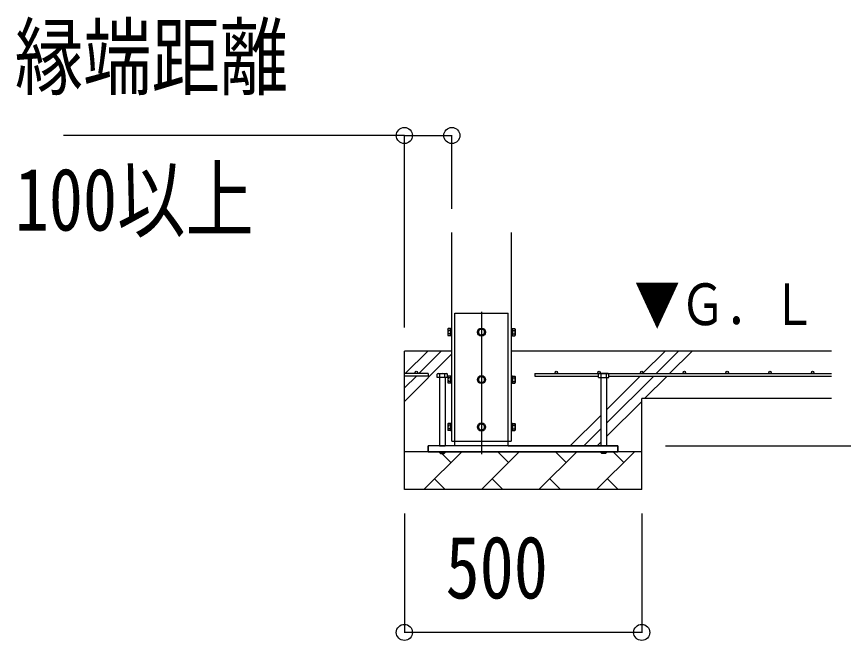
# Model space of a CAD drawing. Units: millimetres, scale not verified. Extents: x -16820 to 16820, y -11880 to 11880.
# Drawn here: x -3550 to -1808, y -7676 to -6361 of the extents above; entities that cross this region are included whole.
import ezdxf
from ezdxf.enums import TextEntityAlignment as Align

# ---------------------------------------------------------------- set-up
doc = ezdxf.new("R2010")
doc.units = ezdxf.units.MM
doc.header["$LTSCALE"] = 50
for name, color, linetype in [('0-4_YKK_12', 2, 'Continuous'), ('0-5_YKK_13', 4, 'Continuous'), ('0-6_YKK_A1', 4, 'Continuous'), ('0-7_YKK_D', 6, 'Continuous')]:
    doc.layers.add(name, color=color, linetype=linetype)
doc.styles.add('ＭＳ ゴシック', font='')
doc.styles.get('ＭＳ ゴシック').set_extended_font_data('MS Gothic')

msp = doc.modelspace()

# ---------------------------------------------------------------- linework, layer by layer
at = {"layer": '0-4_YKK_12'}
msp.add_line((-2570.52, -6983.5), (-2570.52, -7283.5), dxfattribs=at)
at = {"layer": '0-5_YKK_13'}
for p, q in [((-2626.52, -7256), (-2626.52, -6986)), ((-2626.52, -6986), (-2514.52, -6986)), ((-2514.52, -7256), (-2514.52, -6986)), ((-2641.22, -7019.51), (-2640.64, -7018.51)), ((-2641.22, -7019.51), (-2641.22, -7032.5)), ((-2635.72, -7018.51), (-2640.64, -7018.51)), ((-2635.72, -7018.51), (-2635.72, -7033.51)), ((-2634.12, -7018.96), (-2635.72, -7018.96)), ((-2635.72, -7025.5), (-2635.72, -7018.96)), ((-2634.12, -7025.5), (-2634.12, -7018.96)), ((-2506.92, -7018.95), (-2505.32, -7018.95)), ((-2506.92, -7025.5), (-2506.92, -7018.95)), ((-2505.32, -7018.49), (-2500.4, -7018.49)), ((-2505.32, -7018.49), (-2505.32, -7033.51)), ((-2505.32, -7025.5), (-2505.32, -7018.95)), ((-2499.82, -7019.5), (-2500.4, -7018.49)), ((-2499.82, -7019.5), (-2499.82, -7032.5)), ((-2641.22, -7032.5), (-2640.64, -7033.51)), ((-2635.72, -7022.25), (-2640.64, -7022.25)), ((-2635.72, -7029.75), (-2640.64, -7029.75)), ((-2635.72, -7033.51), (-2640.64, -7033.51)), ((-2635.72, -7025.5), (-2634.12, -7025.5)), ((-2635.72, -7026.5), (-2634.12, -7026.5)), ((-2635.72, -7033.05), (-2635.72, -7026.5)), ((-2635.72, -7033.05), (-2634.12, -7033.05)), ((-2634.12, -7033.05), (-2634.12, -7026.5)), ((-2505.32, -7025.5), (-2506.92, -7025.5)), ((-2505.32, -7026.5), (-2506.92, -7026.5)), ((-2506.92, -7033.05), (-2506.92, -7026.5)), ((-2505.32, -7033.05), (-2506.92, -7033.05)), ((-2505.32, -7022.25), (-2500.4, -7022.25)), ((-2505.32, -7033.05), (-2505.32, -7026.5)), ((-2505.32, -7029.75), (-2500.4, -7029.75)), ((-2505.32, -7033.51), (-2500.4, -7033.51)), ((-2499.82, -7032.5), (-2500.4, -7033.51)), ((-2662.52, -7113.5), (-2663.99, -7114.35)), ((-2662.52, -7113.5), (-2643.52, -7113.5)), ((-2659.02, -7121.5), (-2659.02, -7266)), ((-2658.5, -7121.5), (-2658.5, -7114.35)), ((-2647.53, -7121.5), (-2647.53, -7114.35)), ((-2647.02, -7121.5), (-2647.02, -7266)), ((-2643.52, -7113.5), (-2642.05, -7114.35)), ((-2642.05, -7121.5), (-2642.05, -7114.35)), ((-2641.22, -7119.51), (-2640.64, -7118.51)), ((-2641.22, -7119.51), (-2641.22, -7132.5)), ((-2635.72, -7118.51), (-2640.64, -7118.51)), ((-2635.72, -7122.25), (-2640.64, -7122.25)), ((-2635.72, -7118.51), (-2635.72, -7133.51)), ((-2634.12, -7118.96), (-2635.72, -7118.96)), ((-2635.72, -7125.5), (-2635.72, -7118.96)), ((-2634.12, -7125.5), (-2634.12, -7118.96)), ((-2506.92, -7118.95), (-2505.32, -7118.95)), ((-2506.92, -7125.5), (-2506.92, -7118.95)), ((-2505.32, -7118.49), (-2500.4, -7118.49)), ((-2505.32, -7118.49), (-2505.32, -7133.51)), ((-2505.32, -7125.5), (-2505.32, -7118.95)), ((-2505.32, -7122.25), (-2500.4, -7122.25)), ((-2499.82, -7119.5), (-2500.4, -7118.49)), ((-2499.82, -7119.5), (-2499.82, -7132.5)), ((-2322.52, -7113.5), (-2323.99, -7114.35)), ((-2323.99, -7121.5), (-2323.99, -7114.35)), ((-2303.52, -7113.5), (-2322.52, -7113.5)), ((-2319.02, -7121.5), (-2319.02, -7266)), ((-2318.5, -7121.5), (-2318.5, -7114.35)), ((-2307.53, -7121.5), (-2307.53, -7114.35)), ((-2307.02, -7121.5), (-2307.02, -7266)), ((-2303.52, -7113.5), (-2302.05, -7114.35)), ((-2641.22, -7132.5), (-2640.64, -7133.51)), ((-2635.72, -7129.75), (-2640.64, -7129.75)), ((-2635.72, -7133.51), (-2640.64, -7133.51)), ((-2635.72, -7125.5), (-2634.12, -7125.5)), ((-2635.72, -7126.5), (-2634.12, -7126.5)), ((-2635.72, -7133.05), (-2635.72, -7126.5)), ((-2635.72, -7133.05), (-2634.12, -7133.05)), ((-2634.12, -7133.05), (-2634.12, -7126.5)), ((-2505.32, -7125.5), (-2506.92, -7125.5)), ((-2505.32, -7126.5), (-2506.92, -7126.5)), ((-2506.92, -7133.05), (-2506.92, -7126.5)), ((-2505.32, -7133.05), (-2506.92, -7133.05)), ((-2505.32, -7133.05), (-2505.32, -7126.5)), ((-2505.32, -7129.75), (-2500.4, -7129.75)), ((-2505.32, -7133.51), (-2500.4, -7133.51)), ((-2499.82, -7132.5), (-2500.4, -7133.51)), ((-2641.22, -7219.51), (-2640.64, -7218.51)), ((-2641.22, -7219.51), (-2641.22, -7232.5)), ((-2635.72, -7218.51), (-2640.64, -7218.51)), ((-2635.72, -7222.25), (-2640.64, -7222.25)), ((-2635.72, -7218.51), (-2635.72, -7233.51)), ((-2634.12, -7218.96), (-2635.72, -7218.96)), ((-2635.72, -7225.5), (-2635.72, -7218.96)), ((-2635.72, -7225.5), (-2634.12, -7225.5)), ((-2635.72, -7226.5), (-2634.12, -7226.5)), ((-2635.72, -7233.05), (-2635.72, -7226.5)), ((-2634.12, -7225.5), (-2634.12, -7218.96)), ((-2634.12, -7233.05), (-2634.12, -7226.5)), ((-2506.92, -7218.95), (-2505.32, -7218.95)), ((-2506.92, -7225.5), (-2506.92, -7218.95)), ((-2505.32, -7225.5), (-2506.92, -7225.5)), ((-2505.32, -7226.5), (-2506.92, -7226.5)), ((-2506.92, -7233.05), (-2506.92, -7226.5)), ((-2505.32, -7218.49), (-2500.4, -7218.49)), ((-2505.32, -7218.49), (-2505.32, -7233.51)), ((-2505.32, -7225.5), (-2505.32, -7218.95)), ((-2505.32, -7222.25), (-2500.4, -7222.25)), ((-2505.32, -7233.05), (-2505.32, -7226.5)), ((-2499.82, -7219.5), (-2500.4, -7218.49)), ((-2499.82, -7219.5), (-2499.82, -7232.5)), ((-2641.22, -7232.5), (-2640.64, -7233.51)), ((-2635.72, -7229.75), (-2640.64, -7229.75)), ((-2635.72, -7233.51), (-2640.64, -7233.51)), ((-2635.72, -7233.05), (-2634.12, -7233.05)), ((-2505.32, -7233.05), (-2506.92, -7233.05)), ((-2505.32, -7229.75), (-2500.4, -7229.75)), ((-2505.32, -7233.51), (-2500.4, -7233.51)), ((-2499.82, -7232.5), (-2500.4, -7233.51)), ((-2626.52, -7266), (-2626.52, -7256)), ((-2514.52, -7266), (-2514.52, -7256)), ((-2283.02, -7266), (-2683.02, -7266)), ((-2683.02, -7278), (-2683.02, -7266)), ((-2683.02, -7278), (-2283.02, -7278)), ((-2659.02, -7266), (-2647.02, -7266)), ((-2659.02, -7279.5), (-2647.02, -7279.5)), ((-2307.02, -7266), (-2319.02, -7266)), ((-2307.02, -7279.5), (-2319.02, -7279.5)), ((-2283.02, -7278), (-2283.02, -7266))]:
    msp.add_line(p, q, dxfattribs=at)
for points in [[(-2633.02, -7017.5), (-2634.12, -7017.5), (-2634.12, -7034.5), (-2633.02, -7034.5)], [(-2508.02, -7017.5), (-2506.92, -7017.5), (-2506.92, -7034.5), (-2508.02, -7034.5)], [(-2642.05, -7121.5), (-2663.99, -7121.5), (-2663.99, -7114.35)], [(-2633.02, -7117.5), (-2634.12, -7117.5), (-2634.12, -7134.5), (-2633.02, -7134.5)], [(-2508.02, -7117.5), (-2506.92, -7117.5), (-2506.92, -7134.5), (-2508.02, -7134.5)], [(-2323.99, -7121.5), (-2302.05, -7121.5), (-2302.05, -7114.35)], [(-2633.02, -7217.5), (-2634.12, -7217.5), (-2634.12, -7234.5), (-2633.02, -7234.5)], [(-2508.02, -7217.5), (-2506.92, -7217.5), (-2506.92, -7234.5), (-2508.02, -7234.5)], [(-2659.02, -7278), (-2659.02, -7279.5), (-2657.02, -7281.5), (-2649.02, -7281.5)], [(-2647.02, -7278), (-2647.02, -7279.5), (-2649.02, -7281.5)], [(-2319.02, -7278), (-2319.02, -7279.5), (-2317.02, -7281.5)], [(-2307.02, -7278), (-2307.02, -7279.5), (-2309.02, -7281.5), (-2317.02, -7281.5)]]:
    msp.add_lwpolyline(points, dxfattribs=at)
for points in [[(-2570.52, -7018.49), (-2577.02, -7022.25), (-2577.02, -7029.75), (-2570.52, -7033.51), (-2564.02, -7029.75), (-2564.02, -7022.25)], [(-2570.52, -7118.49), (-2577.02, -7122.25), (-2577.02, -7129.75), (-2570.52, -7133.51), (-2564.02, -7129.75), (-2564.02, -7122.25)], [(-2570.52, -7218.49), (-2577.02, -7222.25), (-2577.02, -7229.75), (-2570.52, -7233.51), (-2564.02, -7229.75), (-2564.02, -7222.25)]]:
    msp.add_lwpolyline(points, close=True, dxfattribs=at)
for centre, radius in [((-2570.52, -7026), 8.5), ((-2570.52, -7026), 6.5), ((-2570.52, -7126), 8.5), ((-2570.52, -7126), 6.5), ((-2570.52, -7226), 8.5), ((-2570.52, -7226), 6.5)]:
    msp.add_circle(centre, radius, dxfattribs=at)
for centre, radius, start, end in [((-2637.91, -7020.38), 3.31, 145.51973, 214.48027), ((-2570.52, -7026), 7.05, 97.21814, 142.78186), ((-2570.52, -7026), 7.05, 37.21814, 82.78186), ((-2503.14, -7020.37), 3.32, 325.61575, 34.38425), ((-2628.8, -7026), 12.42, 162.41205, 197.58795), ((-2637.9, -7031.63), 3.32, 145.61575, 214.38425), ((-2570.52, -7026), 7.05, 157.21814, 202.78186), ((-2570.52, -7026), 7.05, 217.21814, 262.78186), ((-2570.52, -7026), 7.05, 277.21814, 322.78186), ((-2570.52, -7026), 7.05, 337.21814, 22.78186), ((-2512.24, -7026), 12.42, 342.41205, 17.58795), ((-2503.14, -7031.63), 3.32, 325.61575, 34.38425), ((-2661.25, -7118.36), 4.86, 55.61575, 124.38425), ((-2653.02, -7131.65), 18.15, 72.41205, 107.58795), ((-2644.79, -7118.36), 4.86, 55.61575, 124.38425), ((-2628.8, -7126), 12.42, 162.41205, 197.58795), ((-2637.91, -7120.38), 3.31, 145.51973, 214.48027), ((-2570.52, -7126), 7.05, 157.21814, 202.78186), ((-2570.52, -7126), 7.05, 97.21814, 142.78186), ((-2570.52, -7126), 7.05, 37.21814, 82.78186), ((-2570.52, -7126), 7.05, 337.21814, 22.78186), ((-2503.14, -7120.37), 3.32, 325.61575, 34.38425), ((-2512.24, -7126), 12.42, 342.41205, 17.58795), ((-2321.25, -7118.36), 4.86, 55.61575, 124.38425), ((-2313.02, -7131.65), 18.15, 72.41205, 107.58795), ((-2304.79, -7118.36), 4.86, 55.61575, 124.38425), ((-2637.9, -7131.63), 3.32, 145.61575, 214.38425), ((-2570.52, -7126), 7.05, 217.21814, 262.78186), ((-2570.52, -7126), 7.05, 277.21814, 322.78186), ((-2503.14, -7131.63), 3.32, 325.61575, 34.38425), ((-2628.8, -7226), 12.42, 162.41205, 197.58795), ((-2637.91, -7220.38), 3.31, 145.51973, 214.48027), ((-2570.52, -7226), 7.05, 157.21814, 202.78186), ((-2570.52, -7226), 7.05, 97.21814, 142.78186), ((-2570.52, -7226), 7.05, 37.21814, 82.78186), ((-2570.52, -7226), 7.05, 337.21814, 22.78186), ((-2503.14, -7220.37), 3.32, 325.61575, 34.38425), ((-2512.24, -7226), 12.42, 342.41205, 17.58795), ((-2637.9, -7231.63), 3.32, 145.61575, 214.38425), ((-2570.52, -7226), 7.05, 217.21814, 262.78186), ((-2570.52, -7226), 7.05, 277.21814, 322.78186), ((-2503.14, -7231.63), 3.32, 325.61575, 34.38425)]:
    msp.add_arc(centre, radius, start, end, dxfattribs=at)
at = {"layer": '0-6_YKK_A1'}
for p, q in [((-2633.02, -7256), (-2633.02, -6816)), ((-2508.02, -6816), (-2508.02, -7256)), ((-2633.02, -7066), (-2733.02, -7066)), ((-2733.02, -7358), (-2733.02, -7066)), ((-2733.02, -7172), (-2633.02, -7072)), ((-2731.09, -7113.5), (-2683.59, -7066)), ((-2702.8, -7113.5), (-2655.3, -7066)), ((-1833.02, -7066), (-2508.02, -7066)), ((-2231.09, -7113.5), (-2183.59, -7066)), ((-2202.8, -7113.5), (-2155.3, -7066)), ((-2174.52, -7113.5), (-2127.02, -7066)), ((-2683.02, -7113.5), (-2733.02, -7113.5)), ((-2733.02, -7143.71), (-2707.8, -7118.5)), ((-2683.02, -7118.5), (-2733.02, -7118.5)), ((-2683.02, -7113.5), (-2683.02, -7118.5)), ((-2458.02, -7113.5), (-1833.02, -7113.5)), ((-2458.02, -7113.5), (-2458.02, -7118.5)), ((-2458.02, -7118.5), (-2323.99, -7118.5)), ((-2307.02, -7217.71), (-2207.8, -7118.5)), ((-2307.02, -7189.43), (-2236.09, -7118.5)), ((-2302.05, -7118.5), (-1833.02, -7118.5)), ((-2227.02, -7166), (-2179.52, -7118.5)), ((-2307.02, -7246), (-2233.02, -7172)), ((-2233.02, -7358), (-2233.02, -7166)), ((-1833.02, -7166), (-2233.02, -7166)), ((-2383.59, -7266), (-2319.02, -7201.43)), ((-2355.3, -7266), (-2319.02, -7229.71)), ((-2633.02, -7256), (-2508.02, -7256)), ((-2327.02, -7266), (-2319.02, -7258)), ((-2233.02, -7278), (-2733.02, -7278)), ((-2692.28, -7358), (-2612.28, -7278)), ((-2634.94, -7300.66), (-2654.1, -7281.5)), ((-2570.86, -7358), (-2490.86, -7278)), ((-2513.52, -7300.66), (-2536.18, -7278)), ((-2514.52, -7266), (-2283.02, -7266)), ((-2449.44, -7358), (-2369.44, -7278)), ((-2392.1, -7300.66), (-2414.76, -7278)), ((-2328.02, -7358), (-2248.02, -7278)), ((-2270.68, -7300.66), (-2293.34, -7278)), ((-2283.02, -7266), (-2283.02, -7278)), ((-2669.62, -7335.34), (-2646.96, -7358)), ((-2548.2, -7335.34), (-2525.54, -7358)), ((-2426.78, -7335.34), (-2404.12, -7358)), ((-2305.36, -7335.34), (-2282.7, -7358)), ((-2233.02, -7358), (-2733.02, -7358))]:
    msp.add_line(p, q, dxfattribs=at)
msp.add_lwpolyline([(-2626.52, -7266), (-2683.02, -7266), (-2683.02, -7278)], dxfattribs=at)
for centre in [(-2708.02, -7111), (-2413.02, -7111), (-2323.02, -7111), (-2233.02, -7111), (-2143.02, -7111), (-2053.02, -7111), (-1963.02, -7111), (-1873.02, -7111)]:
    msp.add_circle(centre, 2.5, dxfattribs=at)
at = {"layer": '0-7_YKK_D'}
for p, q in [((-2733.02, -6611.47), (-3450.82, -6611.47)), ((-2733.02, -7016), (-2733.02, -6610.47)), ((-2733.02, -6611.47), (-2633.02, -6611.47)), ((-2633.02, -6766), (-2633.02, -6610.47)), ((-2183.02, -7266), (-1232.02, -7266)), ((-2733.02, -7408), (-2733.02, -7660)), ((-2233.02, -7408), (-2233.02, -7660)), ((-2233.02, -7659), (-2733.02, -7659))]:
    msp.add_line(p, q, dxfattribs=at)
for centre in [(-2733.02, -6611.47), (-2633.02, -6611.47), (-2733.02, -7659), (-2233.02, -7659)]:
    msp.add_circle(centre, 17, dxfattribs=at)

# ---------------------------------------------------------------- texts
at = {"layer": '0-6_YKK_A1', "style": 'ＭＳ ゴシック', "width": 0.8}
msp.add_text('▼Ｇ．Ｌ', height=87.98, dxfattribs=at).set_placement((-2248.48, -7037.55), align=Align.BOTTOM_LEFT)
at = {"layer": '0-7_YKK_D', "style": 'ＭＳ ゴシック', "width": 0.8}
for s, p in [('縁端距離', (-3553.82, -6551.47)), ('100以上', (-3553.82, -6851.47)), ('500', (-2646.22, -7627))]:
    msp.add_text(s, height=132, dxfattribs=at).set_placement(p, align=Align.BOTTOM_LEFT)

doc.saveas('drawing.dxf')
